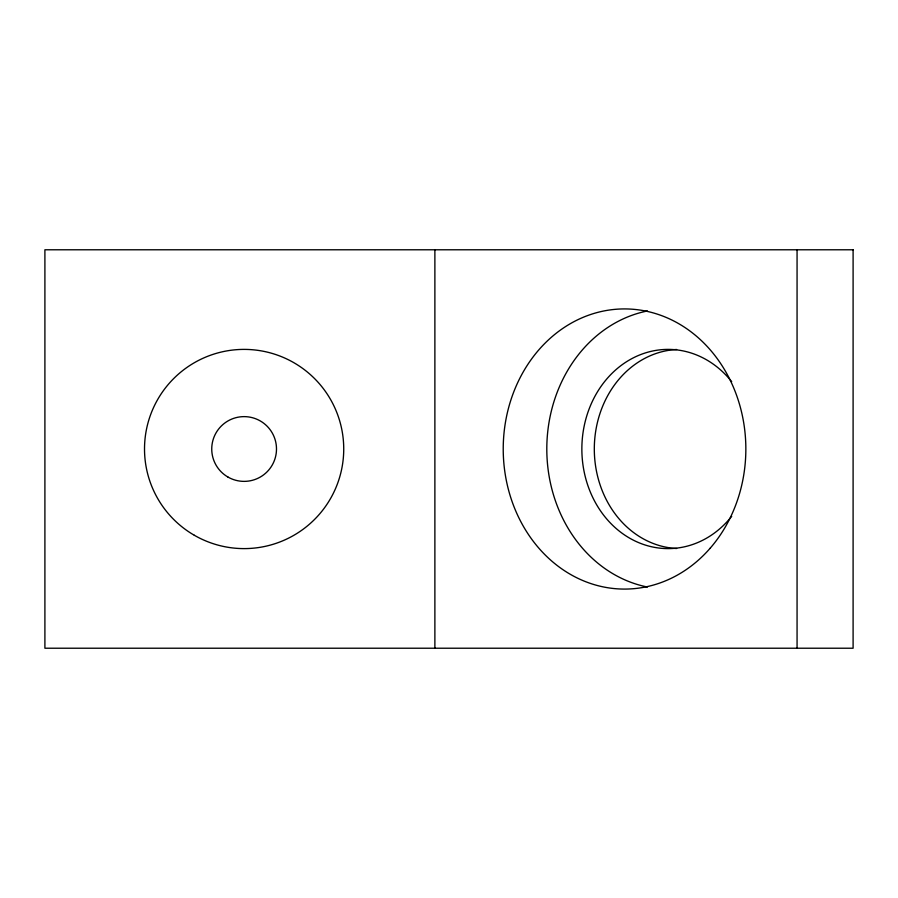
<?xml version="1.0" encoding="UTF-8"?>
<svg xmlns="http://www.w3.org/2000/svg" width="898" height="898" viewBox="0 0 898 898"><rect width="100%" height="100%" fill="white"/><g stroke="black" fill="none" stroke-linecap="round" stroke-linejoin="round"><path stroke-width="1.35" d="M797.065 249.779L797.065 648.221M434.879 249.779L434.879 648.221M647.48 587.034A140.077 121.309 90 0 1 546.803 449A140.077 121.309 90 0 1 647.48 310.966M731.702 516.316A99.611 86.264 -90 0 1 608.013 520.447A99.611 86.264 -90 0 1 608.013 377.553A99.611 86.264 -90 0 1 731.702 381.684M676.609 548.51A99.611 86.264 -90 0 1 594.308 449A99.611 86.264 -90 0 1 676.609 349.49M853.1 249.779L44.9 249.779L44.9 648.221L853.1 648.221L853.1 249.779M710.318 548.049A140.077 121.309 -90 0 0 655.933 313.694A140.077 121.309 -90 0 0 507.359 485.257A140.077 121.309 -90 0 0 710.318 548.049M194.316 535.264A99.611 99.611 0 0 0 343.732 449A99.611 99.611 0 0 0 194.316 362.736A99.611 99.611 0 0 0 194.316 535.264M227.935 477.04A32.373 32.373 0 0 0 276.494 449A32.373 32.373 0 0 0 227.935 420.96A32.373 32.373 0 0 0 227.935 477.04"/></g></svg>
